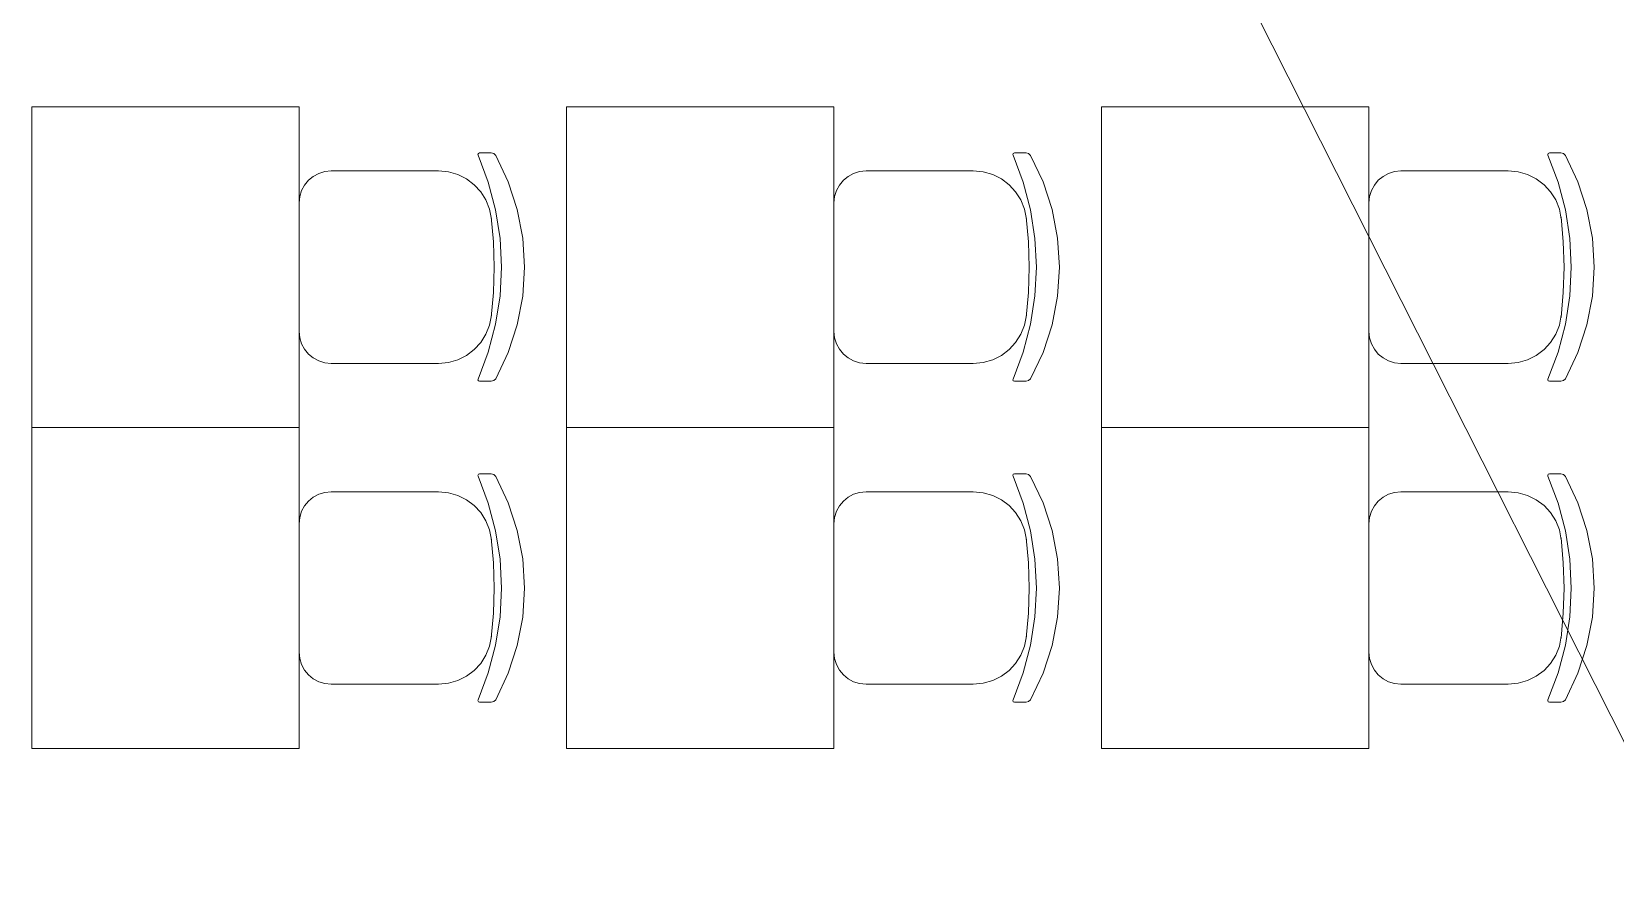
# Model space of a CAD drawing. Header units: millimetres. Extents: x 0 to 1189, y 0 to 841.
# Drawn here: x 568.27 to 597.88, y 316.33 to 332.33 of the extents above; entities that cross this region are included whole.
import ezdxf

# ---------------------------------------------------------------- set-up
doc = ezdxf.new("R2010")
doc.units = ezdxf.units.MM

msp = doc.modelspace()

# ---------------------------------------------------------------- linework, layer by layer
at = {"color": 144, "lineweight": 0, "true_color": 0x0077b0}
msp.add_lwpolyline([(599.616916, 315.936253), (585.119894, 344.638297)], dxfattribs=at)
at = {"color": 253, "lineweight": 0, "true_color": 0x999999}
for points in [[(568.271868, 324.924267), (568.271868, 330.924276)], [(568.271868, 330.924276), (573.271876, 330.924276)], [(573.271876, 330.924276), (573.271876, 324.924267)], [(578.271883, 324.924267), (578.271883, 330.924276)], [(578.271883, 330.924276), (583.271891, 330.924276)], [(583.271891, 330.924276), (583.271891, 324.924267)], [(588.271899, 324.924267), (588.271899, 330.924276)], [(588.271899, 330.924276), (593.271906, 330.924276)], [(593.271906, 330.924276), (593.271906, 324.924267)], [(576.618881, 330.016275), (576.615881, 330.029275), (576.624506, 330.05065), (576.645881, 330.059275)], [(576.618881, 330.016275), (576.615881, 330.029275), (576.624506, 330.05065), (576.645881, 330.059275)], [(576.618881, 330.016275), (576.809241, 329.512633), (576.946256, 328.993148), (577.029085, 328.462226), (577.056882, 327.924272), (577.029085, 327.386458), (576.946256, 326.85577), (576.809241, 326.336332), (576.618881, 325.832268)], [(576.618881, 330.016275), (576.809241, 329.512633), (576.946256, 328.993148), (577.029085, 328.462226), (577.056882, 327.924272), (577.029085, 327.386458), (576.946256, 326.85577), (576.809241, 326.336332), (576.618881, 325.832268)], [(576.861881, 330.059275), (576.645881, 330.059275)], [(576.861881, 330.059275), (576.645881, 330.059275)], [(576.861881, 330.059275), (576.910756, 330.04665), (576.946881, 330.012275)], [(576.861881, 330.059275), (576.910756, 330.04665), (576.946881, 330.012275)], [(576.946881, 330.012275), (577.180601, 329.519243), (577.349632, 329.002773), (577.452288, 328.469054), (577.486882, 327.924272), (577.452288, 327.379911), (577.349632, 326.846145), (577.180601, 326.329441), (576.946881, 325.836268)], [(576.946881, 330.012275), (577.180601, 329.519243), (577.349632, 329.002773), (577.452288, 328.469054), (577.486882, 327.924272), (577.452288, 327.379911), (577.349632, 326.846145), (577.180601, 326.329441), (576.946881, 325.836268)], [(586.618896, 330.016275), (586.615896, 330.029275), (586.624521, 330.05065), (586.645896, 330.059275)], [(586.618896, 330.016275), (586.615896, 330.029275), (586.624521, 330.05065), (586.645896, 330.059275)], [(586.618896, 330.016275), (586.809256, 329.512633), (586.946272, 328.993148), (587.0291, 328.462226), (587.056897, 327.924272), (587.0291, 327.386458), (586.946272, 326.85577), (586.809256, 326.336332), (586.618896, 325.832268)], [(586.618896, 330.016275), (586.809256, 329.512633), (586.946272, 328.993148), (587.0291, 328.462226), (587.056897, 327.924272), (587.0291, 327.386458), (586.946272, 326.85577), (586.809256, 326.336332), (586.618896, 325.832268)], [(586.861897, 330.059275), (586.645896, 330.059275)], [(586.861897, 330.059275), (586.645896, 330.059275)], [(586.861897, 330.059275), (586.910772, 330.04665), (586.946897, 330.012275)], [(586.861897, 330.059275), (586.910772, 330.04665), (586.946897, 330.012275)], [(586.946897, 330.012275), (587.180616, 329.519243), (587.349647, 329.002773), (587.452304, 328.469054), (587.486898, 327.924272), (587.452304, 327.379911), (587.349647, 326.846145), (587.180616, 326.329441), (586.946897, 325.836268)], [(586.946897, 330.012275), (587.180616, 329.519243), (587.349647, 329.002773), (587.452304, 328.469054), (587.486898, 327.924272), (587.452304, 327.379911), (587.349647, 326.846145), (587.180616, 326.329441), (586.946897, 325.836268)], [(596.618911, 330.016275), (596.615911, 330.029275), (596.624537, 330.05065), (596.645912, 330.059275)], [(596.618911, 330.016275), (596.615911, 330.029275), (596.624537, 330.05065), (596.645912, 330.059275)], [(596.618911, 330.016275), (596.809271, 329.512633), (596.946287, 328.993148), (597.029115, 328.462226), (597.056912, 327.924272), (597.029115, 327.386458), (596.946287, 326.85577), (596.809271, 326.336332), (596.618911, 325.832268)], [(596.618911, 330.016275), (596.809271, 329.512633), (596.946287, 328.993148), (597.029115, 328.462226), (597.056912, 327.924272), (597.029115, 327.386458), (596.946287, 326.85577), (596.809271, 326.336332), (596.618911, 325.832268)], [(596.861912, 330.059275), (596.645912, 330.059275)], [(596.861912, 330.059275), (596.645912, 330.059275)], [(596.861912, 330.059275), (596.910787, 330.04665), (596.946912, 330.012275)], [(596.861912, 330.059275), (596.910787, 330.04665), (596.946912, 330.012275)], [(596.946912, 330.012275), (597.180631, 329.519243), (597.349663, 329.002773), (597.452319, 328.469054), (597.486913, 327.924272), (597.452319, 327.379911), (597.349663, 326.846145), (597.180631, 326.329441), (596.946912, 325.836268)], [(596.946912, 330.012275), (597.180631, 329.519243), (597.349663, 329.002773), (597.452319, 328.469054), (597.486913, 327.924272), (597.452319, 327.379911), (597.349663, 326.846145), (597.180631, 326.329441), (596.946912, 325.836268)], [(573.271876, 329.124274), (573.284081, 329.245375), (573.319079, 329.358086), (573.374444, 329.460016), (573.447751, 329.548774), (573.536574, 329.62197), (573.638486, 329.677212), (573.751062, 329.71211), (573.871877, 329.724274)], [(573.271876, 329.124274), (573.284081, 329.245375), (573.319079, 329.358086), (573.374444, 329.460016), (573.447751, 329.548774), (573.536574, 329.62197), (573.638486, 329.677212), (573.751062, 329.71211), (573.871877, 329.724274)], [(573.871877, 329.724274), (575.87488, 329.724274)], [(573.871877, 329.724274), (575.87488, 329.724274)], [(575.87488, 329.724274), (576.063116, 329.706562), (576.240021, 329.655509), (576.402136, 329.574245), (576.546006, 329.465899), (576.668172, 329.3336), (576.765178, 329.180477), (576.833567, 329.009658), (576.869881, 328.824273)], [(575.87488, 329.724274), (576.063116, 329.706562), (576.240021, 329.655509), (576.402136, 329.574245), (576.546006, 329.465899), (576.668172, 329.3336), (576.765178, 329.180477), (576.833567, 329.009658), (576.869881, 328.824273)], [(583.271891, 329.124274), (583.284096, 329.245375), (583.319094, 329.358086), (583.37446, 329.460016), (583.447766, 329.548774), (583.536589, 329.62197), (583.638501, 329.677212), (583.751077, 329.71211), (583.871892, 329.724274)], [(583.271891, 329.124274), (583.284096, 329.245375), (583.319094, 329.358086), (583.37446, 329.460016), (583.447766, 329.548774), (583.536589, 329.62197), (583.638501, 329.677212), (583.751077, 329.71211), (583.871892, 329.724274)], [(583.871892, 329.724274), (585.874895, 329.724274)], [(583.871892, 329.724274), (585.874895, 329.724274)], [(585.874895, 329.724274), (586.063132, 329.706562), (586.240036, 329.655509), (586.402152, 329.574245), (586.546021, 329.465899), (586.668187, 329.3336), (586.765193, 329.180477), (586.833582, 329.009658), (586.869897, 328.824273)], [(585.874895, 329.724274), (586.063132, 329.706562), (586.240036, 329.655509), (586.402152, 329.574245), (586.546021, 329.465899), (586.668187, 329.3336), (586.765193, 329.180477), (586.833582, 329.009658), (586.869897, 328.824273)], [(593.271906, 329.124274), (593.284111, 329.245375), (593.31911, 329.358086), (593.374475, 329.460016), (593.447782, 329.548774), (593.536604, 329.62197), (593.638516, 329.677212), (593.751093, 329.71211), (593.871907, 329.724274)], [(593.271906, 329.124274), (593.284111, 329.245375), (593.31911, 329.358086), (593.374475, 329.460016), (593.447782, 329.548774), (593.536604, 329.62197), (593.638516, 329.677212), (593.751093, 329.71211), (593.871907, 329.724274)], [(593.871907, 329.724274), (595.87491, 329.724274)], [(593.871907, 329.724274), (595.87491, 329.724274)], [(595.87491, 329.724274), (596.063147, 329.706562), (596.240052, 329.655509), (596.402167, 329.574245), (596.546036, 329.465899), (596.668203, 329.3336), (596.765209, 329.180477), (596.833597, 329.009658), (596.869912, 328.824273)], [(595.87491, 329.724274), (596.063147, 329.706562), (596.240052, 329.655509), (596.402167, 329.574245), (596.546036, 329.465899), (596.668203, 329.3336), (596.765209, 329.180477), (596.833597, 329.009658), (596.869912, 328.824273)], [(573.271876, 326.72327), (573.271876, 329.124274)], [(573.271876, 326.72327), (573.271876, 329.124274)], [(583.271891, 326.72327), (583.271891, 329.124274)], [(583.271891, 326.72327), (583.271891, 329.124274)], [(593.271906, 326.72327), (593.271906, 329.124274)], [(593.271906, 326.72327), (593.271906, 329.124274)], [(576.864881, 328.865273), (576.906756, 328.395897), (576.920881, 327.924272), (576.906756, 327.453021), (576.864881, 326.98327)], [(576.864881, 328.865273), (576.906756, 328.395897), (576.920881, 327.924272), (576.906756, 327.453021), (576.864881, 326.98327)], [(586.864897, 328.865273), (586.906772, 328.395897), (586.920897, 327.924272), (586.906772, 327.453021), (586.864897, 326.98327)], [(586.864897, 328.865273), (586.906772, 328.395897), (586.920897, 327.924272), (586.906772, 327.453021), (586.864897, 326.98327)], [(596.864912, 328.865273), (596.906787, 328.395897), (596.920912, 327.924272), (596.906787, 327.453021), (596.864912, 326.98327)], [(596.864912, 328.865273), (596.906787, 328.395897), (596.920912, 327.924272), (596.906787, 327.453021), (596.864912, 326.98327)], [(576.869881, 327.02427), (576.833567, 326.838885), (576.765178, 326.668067), (576.668172, 326.514943), (576.546006, 326.382644), (576.402136, 326.274298), (576.240021, 326.193035), (576.063116, 326.141982), (575.87488, 326.124269)], [(576.869881, 327.02427), (576.833567, 326.838885), (576.765178, 326.668067), (576.668172, 326.514943), (576.546006, 326.382644), (576.402136, 326.274298), (576.240021, 326.193035), (576.063116, 326.141982), (575.87488, 326.124269)], [(586.869897, 327.02427), (586.833582, 326.838885), (586.765193, 326.668067), (586.668187, 326.514943), (586.546021, 326.382644), (586.402152, 326.274298), (586.240036, 326.193035), (586.063132, 326.141982), (585.874895, 326.124269)], [(586.869897, 327.02427), (586.833582, 326.838885), (586.765193, 326.668067), (586.668187, 326.514943), (586.546021, 326.382644), (586.402152, 326.274298), (586.240036, 326.193035), (586.063132, 326.141982), (585.874895, 326.124269)], [(596.869912, 327.02427), (596.833597, 326.838885), (596.765209, 326.668067), (596.668203, 326.514943), (596.546036, 326.382644), (596.402167, 326.274298), (596.240052, 326.193035), (596.063147, 326.141982), (595.87491, 326.124269)], [(596.869912, 327.02427), (596.833597, 326.838885), (596.765209, 326.668067), (596.668203, 326.514943), (596.546036, 326.382644), (596.402167, 326.274298), (596.240052, 326.193035), (596.063147, 326.141982), (595.87491, 326.124269)], [(573.871877, 326.124269), (573.751062, 326.136474), (573.638486, 326.171472), (573.536574, 326.226837), (573.447751, 326.300144), (573.374444, 326.388967), (573.319079, 326.490879), (573.284081, 326.603455), (573.271876, 326.72427)], [(573.871877, 326.124269), (573.751062, 326.136474), (573.638486, 326.171472), (573.536574, 326.226837), (573.447751, 326.300144), (573.374444, 326.388967), (573.319079, 326.490879), (573.284081, 326.603455), (573.271876, 326.72427)], [(583.871892, 326.124269), (583.751077, 326.136474), (583.638501, 326.171472), (583.536589, 326.226837), (583.447766, 326.300144), (583.37446, 326.388967), (583.319094, 326.490879), (583.284096, 326.603455), (583.271891, 326.72427)], [(583.871892, 326.124269), (583.751077, 326.136474), (583.638501, 326.171472), (583.536589, 326.226837), (583.447766, 326.300144), (583.37446, 326.388967), (583.319094, 326.490879), (583.284096, 326.603455), (583.271891, 326.72427)], [(593.871907, 326.124269), (593.751093, 326.136474), (593.638516, 326.171472), (593.536604, 326.226837), (593.447782, 326.300144), (593.374475, 326.388967), (593.31911, 326.490879), (593.284111, 326.603455), (593.271906, 326.72427)], [(593.871907, 326.124269), (593.751093, 326.136474), (593.638516, 326.171472), (593.536604, 326.226837), (593.447782, 326.300144), (593.374475, 326.388967), (593.31911, 326.490879), (593.284111, 326.603455), (593.271906, 326.72427)], [(573.871877, 326.124269), (575.87488, 326.124269)], [(573.871877, 326.124269), (575.87488, 326.124269)], [(583.871892, 326.124269), (585.874895, 326.124269)], [(583.871892, 326.124269), (585.874895, 326.124269)], [(593.871907, 326.124269), (595.87491, 326.124269)], [(593.871907, 326.124269), (595.87491, 326.124269)], [(576.645881, 325.789268), (576.624506, 325.798268), (576.615881, 325.819268), (576.618881, 325.832268)], [(576.645881, 325.789268), (576.624506, 325.798268), (576.615881, 325.819268), (576.618881, 325.832268)], [(576.861881, 325.789268), (576.645881, 325.789268)], [(576.861881, 325.789268), (576.645881, 325.789268)], [(576.946881, 325.836268), (576.910756, 325.801893), (576.861881, 325.789268)], [(576.946881, 325.836268), (576.910756, 325.801893), (576.861881, 325.789268)], [(586.645896, 325.789268), (586.624521, 325.798268), (586.615896, 325.819268), (586.618896, 325.832268)], [(586.645896, 325.789268), (586.624521, 325.798268), (586.615896, 325.819268), (586.618896, 325.832268)], [(586.861897, 325.789268), (586.645896, 325.789268)], [(586.861897, 325.789268), (586.645896, 325.789268)], [(586.946897, 325.836268), (586.910772, 325.801893), (586.861897, 325.789268)], [(586.946897, 325.836268), (586.910772, 325.801893), (586.861897, 325.789268)], [(596.645912, 325.789268), (596.624537, 325.798268), (596.615911, 325.819268), (596.618911, 325.832268)], [(596.645912, 325.789268), (596.624537, 325.798268), (596.615911, 325.819268), (596.618911, 325.832268)], [(596.861912, 325.789268), (596.645912, 325.789268)], [(596.861912, 325.789268), (596.645912, 325.789268)], [(596.946912, 325.836268), (596.910787, 325.801893), (596.861912, 325.789268)], [(596.946912, 325.836268), (596.910787, 325.801893), (596.861912, 325.789268)], [(568.271868, 318.924258), (568.271868, 324.924267)], [(568.271868, 324.924267), (573.271876, 324.924267)], [(573.271876, 324.924267), (568.271868, 324.924267)], [(573.271876, 324.924267), (573.271876, 318.924258)], [(578.271883, 318.924258), (578.271883, 324.924267)], [(578.271883, 324.924267), (583.271891, 324.924267)], [(583.271891, 324.924267), (578.271883, 324.924267)], [(583.271891, 324.924267), (583.271891, 318.924258)], [(588.271899, 318.924258), (588.271899, 324.924267)], [(588.271899, 324.924267), (593.271906, 324.924267)], [(593.271906, 324.924267), (588.271899, 324.924267)], [(593.271906, 324.924267), (593.271906, 318.924258)], [(576.618881, 324.016266), (576.615881, 324.029266), (576.624506, 324.050641), (576.645881, 324.059266)], [(576.618881, 324.016266), (576.615881, 324.029266), (576.624506, 324.050641), (576.645881, 324.059266)], [(576.618881, 324.016266), (576.809241, 323.512624), (576.946256, 322.993139), (577.029085, 322.462216), (577.056882, 321.924263), (577.029085, 321.386449), (576.946256, 320.855761), (576.809241, 320.336323), (576.618881, 319.832259)], [(576.618881, 324.016266), (576.809241, 323.512624), (576.946256, 322.993139), (577.029085, 322.462216), (577.056882, 321.924263), (577.029085, 321.386449), (576.946256, 320.855761), (576.809241, 320.336323), (576.618881, 319.832259)], [(576.861881, 324.059266), (576.645881, 324.059266)], [(576.861881, 324.059266), (576.645881, 324.059266)], [(576.861881, 324.059266), (576.910756, 324.046641), (576.946881, 324.012266)], [(576.861881, 324.059266), (576.910756, 324.046641), (576.946881, 324.012266)], [(576.946881, 324.012266), (577.180601, 323.519234), (577.349632, 323.002764), (577.452288, 322.469045), (577.486882, 321.924263), (577.452288, 321.379902), (577.349632, 320.846136), (577.180601, 320.329432), (576.946881, 319.836259)], [(576.946881, 324.012266), (577.180601, 323.519234), (577.349632, 323.002764), (577.452288, 322.469045), (577.486882, 321.924263), (577.452288, 321.379902), (577.349632, 320.846136), (577.180601, 320.329432), (576.946881, 319.836259)], [(586.618896, 324.016266), (586.615896, 324.029266), (586.624521, 324.050641), (586.645896, 324.059266)], [(586.618896, 324.016266), (586.615896, 324.029266), (586.624521, 324.050641), (586.645896, 324.059266)], [(586.618896, 324.016266), (586.809256, 323.512624), (586.946272, 322.993139), (587.0291, 322.462216), (587.056897, 321.924263), (587.0291, 321.386449), (586.946272, 320.855761), (586.809256, 320.336323), (586.618896, 319.832259)], [(586.618896, 324.016266), (586.809256, 323.512624), (586.946272, 322.993139), (587.0291, 322.462216), (587.056897, 321.924263), (587.0291, 321.386449), (586.946272, 320.855761), (586.809256, 320.336323), (586.618896, 319.832259)], [(586.861897, 324.059266), (586.645896, 324.059266)], [(586.861897, 324.059266), (586.645896, 324.059266)], [(586.861897, 324.059266), (586.910772, 324.046641), (586.946897, 324.012266)], [(586.861897, 324.059266), (586.910772, 324.046641), (586.946897, 324.012266)], [(586.946897, 324.012266), (587.180616, 323.519234), (587.349647, 323.002764), (587.452304, 322.469045), (587.486898, 321.924263), (587.452304, 321.379902), (587.349647, 320.846136), (587.180616, 320.329432), (586.946897, 319.836259)], [(586.946897, 324.012266), (587.180616, 323.519234), (587.349647, 323.002764), (587.452304, 322.469045), (587.486898, 321.924263), (587.452304, 321.379902), (587.349647, 320.846136), (587.180616, 320.329432), (586.946897, 319.836259)], [(596.618911, 324.016266), (596.615911, 324.029266), (596.624537, 324.050641), (596.645912, 324.059266)], [(596.618911, 324.016266), (596.615911, 324.029266), (596.624537, 324.050641), (596.645912, 324.059266)], [(596.618911, 324.016266), (596.809271, 323.512624), (596.946287, 322.993139), (597.029115, 322.462216), (597.056912, 321.924263), (597.029115, 321.386449), (596.946287, 320.855761), (596.809271, 320.336323), (596.618911, 319.832259)], [(596.618911, 324.016266), (596.809271, 323.512624), (596.946287, 322.993139), (597.029115, 322.462216), (597.056912, 321.924263), (597.029115, 321.386449), (596.946287, 320.855761), (596.809271, 320.336323), (596.618911, 319.832259)], [(596.861912, 324.059266), (596.645912, 324.059266)], [(596.861912, 324.059266), (596.645912, 324.059266)], [(596.861912, 324.059266), (596.910787, 324.046641), (596.946912, 324.012266)], [(596.861912, 324.059266), (596.910787, 324.046641), (596.946912, 324.012266)], [(596.946912, 324.012266), (597.180631, 323.519234), (597.349663, 323.002764), (597.452319, 322.469045), (597.486913, 321.924263), (597.452319, 321.379902), (597.349663, 320.846136), (597.180631, 320.329432), (596.946912, 319.836259)], [(596.946912, 324.012266), (597.180631, 323.519234), (597.349663, 323.002764), (597.452319, 322.469045), (597.486913, 321.924263), (597.452319, 321.379902), (597.349663, 320.846136), (597.180631, 320.329432), (596.946912, 319.836259)], [(573.271876, 323.124264), (573.284081, 323.245366), (573.319079, 323.358077), (573.374444, 323.460007), (573.447751, 323.548765), (573.536574, 323.62196), (573.638486, 323.677203), (573.751062, 323.712101), (573.871877, 323.724265)], [(573.271876, 323.124264), (573.284081, 323.245366), (573.319079, 323.358077), (573.374444, 323.460007), (573.447751, 323.548765), (573.536574, 323.62196), (573.638486, 323.677203), (573.751062, 323.712101), (573.871877, 323.724265)], [(573.871877, 323.724265), (575.87488, 323.724265)], [(573.871877, 323.724265), (575.87488, 323.724265)], [(575.87488, 323.724265), (576.063116, 323.706552), (576.240021, 323.6555), (576.402136, 323.574236), (576.546006, 323.46589), (576.668172, 323.333591), (576.765178, 323.180468), (576.833567, 323.009649), (576.869881, 322.824264)], [(575.87488, 323.724265), (576.063116, 323.706552), (576.240021, 323.6555), (576.402136, 323.574236), (576.546006, 323.46589), (576.668172, 323.333591), (576.765178, 323.180468), (576.833567, 323.009649), (576.869881, 322.824264)], [(583.271891, 323.124264), (583.284096, 323.245366), (583.319094, 323.358077), (583.37446, 323.460007), (583.447766, 323.548765), (583.536589, 323.62196), (583.638501, 323.677203), (583.751077, 323.712101), (583.871892, 323.724265)], [(583.271891, 323.124264), (583.284096, 323.245366), (583.319094, 323.358077), (583.37446, 323.460007), (583.447766, 323.548765), (583.536589, 323.62196), (583.638501, 323.677203), (583.751077, 323.712101), (583.871892, 323.724265)], [(583.871892, 323.724265), (585.874895, 323.724265)], [(583.871892, 323.724265), (585.874895, 323.724265)], [(585.874895, 323.724265), (586.063132, 323.706552), (586.240036, 323.6555), (586.402152, 323.574236), (586.546021, 323.46589), (586.668187, 323.333591), (586.765193, 323.180468), (586.833582, 323.009649), (586.869897, 322.824264)], [(585.874895, 323.724265), (586.063132, 323.706552), (586.240036, 323.6555), (586.402152, 323.574236), (586.546021, 323.46589), (586.668187, 323.333591), (586.765193, 323.180468), (586.833582, 323.009649), (586.869897, 322.824264)], [(593.271906, 323.124264), (593.284111, 323.245366), (593.31911, 323.358077), (593.374475, 323.460007), (593.447782, 323.548765), (593.536604, 323.62196), (593.638516, 323.677203), (593.751093, 323.712101), (593.871907, 323.724265)], [(593.271906, 323.124264), (593.284111, 323.245366), (593.31911, 323.358077), (593.374475, 323.460007), (593.447782, 323.548765), (593.536604, 323.62196), (593.638516, 323.677203), (593.751093, 323.712101), (593.871907, 323.724265)], [(593.871907, 323.724265), (595.87491, 323.724265)], [(593.871907, 323.724265), (595.87491, 323.724265)], [(595.87491, 323.724265), (596.063147, 323.706552), (596.240052, 323.6555), (596.402167, 323.574236), (596.546036, 323.46589), (596.668203, 323.333591), (596.765209, 323.180468), (596.833597, 323.009649), (596.869912, 322.824264)], [(595.87491, 323.724265), (596.063147, 323.706552), (596.240052, 323.6555), (596.402167, 323.574236), (596.546036, 323.46589), (596.668203, 323.333591), (596.765209, 323.180468), (596.833597, 323.009649), (596.869912, 322.824264)], [(573.271876, 320.723261), (573.271876, 323.124264)], [(573.271876, 320.723261), (573.271876, 323.124264)], [(583.271891, 320.723261), (583.271891, 323.124264)], [(583.271891, 320.723261), (583.271891, 323.124264)], [(593.271906, 320.723261), (593.271906, 323.124264)], [(593.271906, 320.723261), (593.271906, 323.124264)], [(576.864881, 322.865264), (576.906756, 322.395888), (576.920881, 321.924263), (576.906756, 321.453012), (576.864881, 320.983261)], [(576.864881, 322.865264), (576.906756, 322.395888), (576.920881, 321.924263), (576.906756, 321.453012), (576.864881, 320.983261)], [(586.864897, 322.865264), (586.906772, 322.395888), (586.920897, 321.924263), (586.906772, 321.453012), (586.864897, 320.983261)], [(586.864897, 322.865264), (586.906772, 322.395888), (586.920897, 321.924263), (586.906772, 321.453012), (586.864897, 320.983261)], [(596.864912, 322.865264), (596.906787, 322.395888), (596.920912, 321.924263), (596.906787, 321.453012), (596.864912, 320.983261)], [(596.864912, 322.865264), (596.906787, 322.395888), (596.920912, 321.924263), (596.906787, 321.453012), (596.864912, 320.983261)], [(576.869881, 321.024261), (576.833567, 320.838876), (576.765178, 320.668057), (576.668172, 320.514934), (576.546006, 320.382635), (576.402136, 320.274289), (576.240021, 320.193026), (576.063116, 320.141973), (575.87488, 320.12426)], [(576.869881, 321.024261), (576.833567, 320.838876), (576.765178, 320.668057), (576.668172, 320.514934), (576.546006, 320.382635), (576.402136, 320.274289), (576.240021, 320.193026), (576.063116, 320.141973), (575.87488, 320.12426)], [(586.869897, 321.024261), (586.833582, 320.838876), (586.765193, 320.668057), (586.668187, 320.514934), (586.546021, 320.382635), (586.402152, 320.274289), (586.240036, 320.193026), (586.063132, 320.141973), (585.874895, 320.12426)], [(586.869897, 321.024261), (586.833582, 320.838876), (586.765193, 320.668057), (586.668187, 320.514934), (586.546021, 320.382635), (586.402152, 320.274289), (586.240036, 320.193026), (586.063132, 320.141973), (585.874895, 320.12426)], [(596.869912, 321.024261), (596.833597, 320.838876), (596.765209, 320.668057), (596.668203, 320.514934), (596.546036, 320.382635), (596.402167, 320.274289), (596.240052, 320.193026), (596.063147, 320.141973), (595.87491, 320.12426)], [(596.869912, 321.024261), (596.833597, 320.838876), (596.765209, 320.668057), (596.668203, 320.514934), (596.546036, 320.382635), (596.402167, 320.274289), (596.240052, 320.193026), (596.063147, 320.141973), (595.87491, 320.12426)], [(573.871877, 320.12426), (573.751062, 320.136465), (573.638486, 320.171463), (573.536574, 320.226828), (573.447751, 320.300135), (573.374444, 320.388957), (573.319079, 320.49087), (573.284081, 320.603446), (573.271876, 320.724261)], [(573.871877, 320.12426), (573.751062, 320.136465), (573.638486, 320.171463), (573.536574, 320.226828), (573.447751, 320.300135), (573.374444, 320.388957), (573.319079, 320.49087), (573.284081, 320.603446), (573.271876, 320.724261)], [(583.871892, 320.12426), (583.751077, 320.136465), (583.638501, 320.171463), (583.536589, 320.226828), (583.447766, 320.300135), (583.37446, 320.388957), (583.319094, 320.49087), (583.284096, 320.603446), (583.271891, 320.724261)], [(583.871892, 320.12426), (583.751077, 320.136465), (583.638501, 320.171463), (583.536589, 320.226828), (583.447766, 320.300135), (583.37446, 320.388957), (583.319094, 320.49087), (583.284096, 320.603446), (583.271891, 320.724261)], [(593.871907, 320.12426), (593.751093, 320.136465), (593.638516, 320.171463), (593.536604, 320.226828), (593.447782, 320.300135), (593.374475, 320.388957), (593.31911, 320.49087), (593.284111, 320.603446), (593.271906, 320.724261)], [(593.871907, 320.12426), (593.751093, 320.136465), (593.638516, 320.171463), (593.536604, 320.226828), (593.447782, 320.300135), (593.374475, 320.388957), (593.31911, 320.49087), (593.284111, 320.603446), (593.271906, 320.724261)], [(573.871877, 320.12426), (575.87488, 320.12426)], [(573.871877, 320.12426), (575.87488, 320.12426)], [(583.871892, 320.12426), (585.874895, 320.12426)], [(583.871892, 320.12426), (585.874895, 320.12426)], [(593.871907, 320.12426), (595.87491, 320.12426)], [(593.871907, 320.12426), (595.87491, 320.12426)], [(576.645881, 319.789259), (576.624506, 319.798259), (576.615881, 319.819259), (576.618881, 319.832259)], [(576.645881, 319.789259), (576.624506, 319.798259), (576.615881, 319.819259), (576.618881, 319.832259)], [(576.861881, 319.789259), (576.645881, 319.789259)], [(576.861881, 319.789259), (576.645881, 319.789259)], [(576.946881, 319.836259), (576.910756, 319.801884), (576.861881, 319.789259)], [(576.946881, 319.836259), (576.910756, 319.801884), (576.861881, 319.789259)], [(586.645896, 319.789259), (586.624521, 319.798259), (586.615896, 319.819259), (586.618896, 319.832259)], [(586.645896, 319.789259), (586.624521, 319.798259), (586.615896, 319.819259), (586.618896, 319.832259)], [(586.861897, 319.789259), (586.645896, 319.789259)], [(586.861897, 319.789259), (586.645896, 319.789259)], [(586.946897, 319.836259), (586.910772, 319.801884), (586.861897, 319.789259)], [(586.946897, 319.836259), (586.910772, 319.801884), (586.861897, 319.789259)], [(596.645912, 319.789259), (596.624537, 319.798259), (596.615911, 319.819259), (596.618911, 319.832259)], [(596.645912, 319.789259), (596.624537, 319.798259), (596.615911, 319.819259), (596.618911, 319.832259)], [(596.861912, 319.789259), (596.645912, 319.789259)], [(596.861912, 319.789259), (596.645912, 319.789259)], [(596.946912, 319.836259), (596.910787, 319.801884), (596.861912, 319.789259)], [(596.946912, 319.836259), (596.910787, 319.801884), (596.861912, 319.789259)], [(573.271876, 318.924258), (568.271868, 318.924258)], [(583.271891, 318.924258), (578.271883, 318.924258)], [(593.271906, 318.924258), (588.271899, 318.924258)]]:
    msp.add_lwpolyline(points, dxfattribs=at)

doc.saveas('drawing.dxf')
